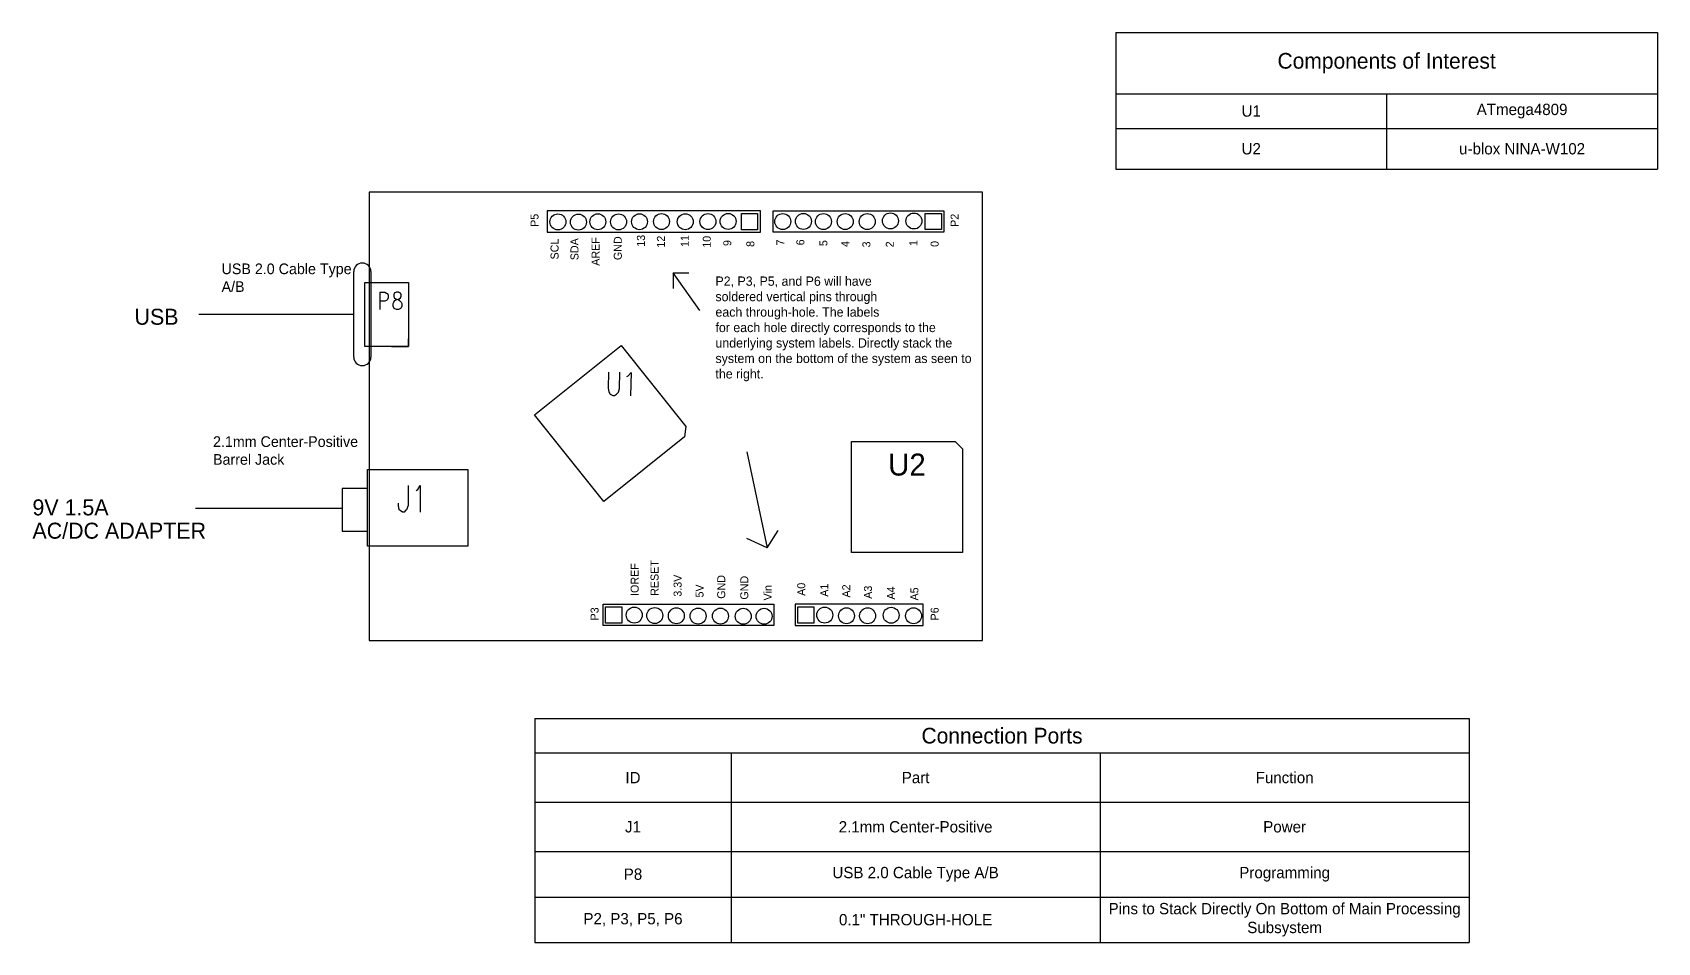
# Model space of a CAD drawing. Header units: inches. Extents: x 0 to 62, y 0 to 23.1.
# Drawn here: x 36.13 to 62, y 8.57 to 23.05 of the extents above; entities that cross this region are included whole.
import ezdxf

# ---------------------------------------------------------------- set-up
doc = ezdxf.new("R2010")
doc.units = ezdxf.units.IN
doc.header["$MEASUREMENT"] = 0
doc.layers.add('LAYNR1', color=2, linetype='Continuous')
doc.layers.add('WIRES', color=7, linetype='Continuous')

# ---------------------------------------------------------------- blocks, each defined once
blk = doc.blocks.new('*T25')
at = {"color": 0, "linetype": 'ByBlock', "lineweight": -2, "transparency": 16777216}
for p, q in [((0, 0), (8.625, 0)), ((0, 0), (0, -2.176)), ((8.625, 0), (8.625, -2.176)), ((0, -0.976), (8.625, -0.976)), ((4.312, -0.976), (4.312, -2.176)), ((0, -1.526), (8.625, -1.526)), ((0, -2.176), (8.625, -2.176))]:
    blk.add_line(p, q, dxfattribs=at)
at = {"color": 0, "transparency": 16777216, "attachment_point": 5}
for s, insert, char_height, width in [('Components of Interest', (4.312, -0.488), 0.25, 8.505), ('U1', (2.156, -1.251), 0.18, 4.1925), ('ATmega4809 ', (6.469, -1.251), 0.18, 4.1925), ('U2', (2.156, -1.851), 0.18, 4.1925), ('u-blox NINA-W102', (6.469, -1.851), 0.18, 4.1925)]:
    blk.add_mtext(s, dxfattribs=dict(at, insert=insert, char_height=char_height, width=width))
blk = doc.blocks.new('*T29')
at = {"color": 0, "linetype": 'ByBlock', "lineweight": -2, "transparency": 16777216}
for p, q in [((0, 0), (14.875, 0)), ((0, 0), (0, -3.564)), ((14.875, 0), (14.875, -3.564)), ((0, -0.547), (14.875, -0.547)), ((3.125, -0.547), (3.125, -3.564)), ((9, -0.547), (9, -3.564)), ((0, -1.332), (14.875, -1.332)), ((0, -2.116), (14.875, -2.116)), ((0, -2.84), (14.875, -2.84)), ((0, -3.564), (14.875, -3.564))]:
    blk.add_line(p, q, dxfattribs=at)
at = {"color": 0, "transparency": 16777216, "attachment_point": 5}
for s, insert, char_height, width in [('Connection Ports', (7.438, -0.274), 0.25, 14.755), ('ID', (1.562, -0.94), 0.18, 3.005), ('Part', (6.062, -0.94), 0.18, 5.755), ('Function', (11.938, -0.94), 0.18, 5.755), ('J1', (1.562, -1.724), 0.18, 3.005), ('{\\C256;2.1mm Center-Positive}', (6.062, -1.724), 0.18, 5.755), ('Power', (11.938, -1.724), 0.18, 5.755), ('P8', (1.562, -2.478), 0.18, 3.005), ('{\\C256;USB 2.0 Cable Type A/B\\P}', (6.062, -2.478), 0.18, 5.755), ('Programming', (11.938, -2.478), 0.18, 5.755), ('P2, P3, P5, P6', (1.562, -3.202), 0.18, 3.005), ('Pins to Stack Directly On Bottom of Main Processing Subsystem', (11.938, -3.202), 0.18, 5.755), ('0.1" THROUGH-HOLE', (6.062, -3.202), 0.18, 5.755)]:
    blk.add_mtext(s, dxfattribs=dict(at, insert=insert, char_height=char_height, width=width))

msp = doc.modelspace()

# ---------------------------------------------------------------- linework, layer by layer
for p, q in [((46.75, 18.625), (46.325, 19.225)), ((46.325, 19.225), (46.575, 19.225)), ((46.325, 19.225), (46.325, 19.1)), ((46.325, 19.1), (46.325, 18.975)), ((47.5, 16.375), (47.825, 14.85)), ((47.825, 14.85), (48, 15.125)), ((47.825, 14.85), (47.5, 15))]:
    msp.add_line(p, q)
for centre in [(44.492, 20.037), (44.818, 20.034), (45.127, 20.039), (45.457, 20.037), (45.791, 20.04), (46.141, 20.042), (46.52, 20.04), (46.881, 20.042), (47.202, 20.045), (48.072, 20.043), (48.401, 20.045), (48.719, 20.042), (49.066, 20.042), (49.417, 20.042), (49.786, 20.053), (50.16, 20.051), (45.707, 13.78), (46.034, 13.772), (46.377, 13.768), (46.724, 13.764), (47.08, 13.764), (47.443, 13.76), (47.775, 13.76), (48.74, 13.78), (49.087, 13.768), (49.423, 13.768), (49.798, 13.776), (50.154, 13.768)]:
    msp.add_circle(centre, 0.127)
at = {"layer": 'LAYNR1', "color": 7}
for points in [[(41.486, 13.375), (51.25, 13.375), (51.25, 20.51), (41.486, 20.51), (41.486, 13.375)], [(47.716, 20.214), (44.318, 20.214), (44.318, 19.874), (47.716, 19.874), (47.716, 20.214)], [(50.638, 19.874), (47.92, 19.874), (47.92, 20.214), (50.638, 20.214), (50.638, 19.874)], [(47.671, 19.913), (47.413, 19.913), (47.413, 20.171), (47.671, 20.171), (47.671, 19.913)], [(50.597, 19.915), (50.339, 19.915), (50.339, 20.173), (50.597, 20.173), (50.597, 19.915)], [(42.114, 19.075), (42.114, 18.056), (41.418, 18.056), (41.418, 19.075), (42.114, 19.075)], [(41.921, 18.92), (41.887, 18.903), (41.879, 18.878), (41.879, 18.853), (41.887, 18.828), (41.904, 18.811), (41.946, 18.803), (41.971, 18.786), (41.996, 18.761), (42.004, 18.736), (42.004, 18.695), (41.996, 18.67), (41.987, 18.661), (41.954, 18.645), (41.921, 18.645), (41.887, 18.661), (41.879, 18.67), (41.871, 18.695), (41.871, 18.736), (41.879, 18.761), (41.896, 18.786), (41.929, 18.803), (41.962, 18.811), (41.987, 18.828), (41.996, 18.853), (41.996, 18.878), (41.987, 18.903), (41.954, 18.92), (41.921, 18.92)], [(45.221, 15.585), (44.118, 16.965), (45.497, 18.068), (46.527, 16.782), (46.508, 16.615), (45.221, 15.585)], [(50.935, 14.777), (49.168, 14.777), (49.168, 16.544), (50.816, 16.544), (50.935, 16.425), (50.935, 14.777)], [(41.462, 16.098), (43.059, 16.098), (43.059, 14.875), (41.462, 14.875), (41.462, 16.098)], [(45.211, 13.952), (47.93, 13.952), (47.93, 13.612), (45.211, 13.612), (45.211, 13.952)], [(45.252, 13.911), (45.51, 13.911), (45.51, 13.653), (45.252, 13.653), (45.252, 13.911)], [(48.269, 13.612), (50.308, 13.612), (50.308, 13.952), (48.269, 13.952), (48.269, 13.612)], [(48.31, 13.911), (48.568, 13.911), (48.568, 13.653), (48.31, 13.653), (48.31, 13.911)]]:
    msp.add_lwpolyline(points, close=True, dxfattribs=at)
for points in [[(41.513, 19.245, 1), (41.241, 19.245)], [(41.241, 17.886, 1), (41.513, 17.886)]]:
    msp.add_lwpolyline(points, format="xyb", dxfattribs=at)
for points in [[(41.241, 17.886), (41.241, 19.245)], [(41.513, 19.245), (41.513, 17.886)], [(41.536, 18.056), (41.418, 18.056), (41.418, 19.075), (41.536, 19.075)], [(41.654, 18.92), (41.654, 18.645)], [(41.654, 18.92), (41.737, 18.92), (41.762, 18.903), (41.779, 18.895), (41.787, 18.87), (41.787, 18.828), (41.779, 18.803), (41.762, 18.786), (41.737, 18.778), (41.654, 18.778)], [(41.842, 19.075), (42.114, 19.075), (42.114, 18.956)], [(41.842, 18.056), (42.114, 18.056), (42.114, 18.175)], [(45.297, 17.647), (45.292, 17.389), (45.302, 17.332), (45.324, 17.298), (45.368, 17.275), (45.391, 17.274), (45.425, 17.296), (45.459, 17.329), (45.471, 17.385), (45.477, 17.643)], [(45.588, 17.574), (45.61, 17.585), (45.656, 17.64), (45.649, 17.269)], [(41.462, 15.792), (41.054, 15.792), (41.054, 15.113), (41.462, 15.113)], [(42.106, 15.841), (42.106, 15.521), (42.08, 15.457), (42.067, 15.444), (42.042, 15.419), (42.016, 15.419), (41.978, 15.444), (41.965, 15.457), (41.952, 15.521), (41.952, 15.559)], [(42.234, 15.764), (42.259, 15.777), (42.298, 15.841), (42.298, 15.419)]]:
    msp.add_lwpolyline(points, dxfattribs=at)
at = {"layer": 'WIRES'}
for p, q in [((41.241, 18.565), (38.773, 18.565)), ((41.054, 15.474), (38.723, 15.474))]:
    msp.add_line(p, q, dxfattribs=at)

# ---------------------------------------------------------------- block references
for name, p in [('*T25', (53.375, 23.051)), ('*T29', (44.125, 12.133))]:
    msp.add_blockref(name, p)

# ---------------------------------------------------------------- texts
for s, height, p in [('P5', 0.1274, (44.183, 19.958)), ('P2', 0.1274, (50.872, 19.958)), ('SCL', 0.1274, (44.502, 19.439)), ('SDA', 0.1274, (44.819, 19.427)), ('AREF', 0.1274, (45.155, 19.339)), ('GND', 0.1274, (45.509, 19.429)), ('13', 0.1274, (45.877, 19.641)), ('12', 0.1274, (46.195, 19.628)), ('11', 0.1274, (46.576, 19.639)), ('10', 0.1274, (46.925, 19.625)), ('9', 0.127, (47.252, 19.653)), ('8', 0.127, (47.619, 19.639)), ('7', 0.127, (48.097, 19.662)), ('6', 0.127, (48.415, 19.664)), ('5', 0.127, (48.782, 19.651)), ('4', 0.127, (49.131, 19.637)), ('3', 0.127, (49.467, 19.631)), ('2', 0.127, (49.839, 19.632)), ('1', 0.127, (50.216, 19.652)), ('0', 0.127, (50.554, 19.639)), ('IOREF', 0.1274, (45.777, 14.084)), ('RESET', 0.1274, (46.094, 14.086)), ('3.3V', 0.1274, (46.461, 14.072)), ('5V', 0.1274, (46.81, 14.059)), ('GND', 0.1274, (47.156, 14.039)), ('GND', 0.1274, (47.523, 14.026)), ('Vin', 0.1274, (47.895, 14.012)), ('A0', 0.1274, (48.43, 14.086)), ('A1', 0.1274, (48.797, 14.072)), ('A2', 0.1274, (49.146, 14.059)), ('A3', 0.1274, (49.492, 14.039)), ('A4', 0.1274, (49.859, 14.026)), ('A5', 0.1274, (50.231, 14.012)), ('P3', 0.1274, (45.139, 13.694)), ('P6', 0.1274, (50.554, 13.694))]:
    msp.add_text(s, height=height, rotation=90).set_placement(p)
for s, height, p in [('USB', 0.2548, (37.75, 18.4)), ('U2', 0.35, (49.75, 16)), ('9V 1.5A', 0.2548, (36.125, 15.366))]:
    msp.add_text(s, height=height).set_placement(p)
at = {"attachment_point": 1}
for s, width, gutter_width, heights, insert, char_height in [('USB 2.0 Cable Type A/B', 2.33589, 0.849, [0], (39.136, 19.375), 0.16988), ('P2, P3, P5, and P6 will have \\Psoldered vertical pins through\\Peach through-hole. The labels\\Pfor each hole directly corresponds to the underlying system labels. Directly stack the system on the bottom of the system as seen to the right.', 4.09655, 1.277, [2.263], (47, 19.168), 0.1475), ('2.1mm Center-Positive Barrel Jack', 2.33589, 0.849, [0], (39, 16.625), 0.16988)]:
    msp.add_mtext_dynamic_manual_height_columns(s, width=width, gutter_width=gutter_width, heights=heights, dxfattribs=dict(at, insert=insert, char_height=char_height))
at = {"insert": (36.125, 15.25), "char_height": 0.25482, "width": 5.35131, "attachment_point": 1}
msp.add_mtext('AC/DC ADAPTER', dxfattribs=at)

doc.saveas('drawing.dxf')
